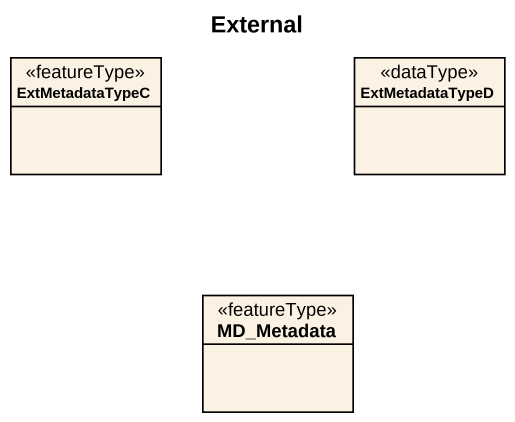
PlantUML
@startuml
title External
hide circle
hide empty members
class ExtMetadataTypeC <<featureType>>
class ExtMetadataTypeD <<dataType>>
class MD_Metadata <<featureType>>
@enduml
